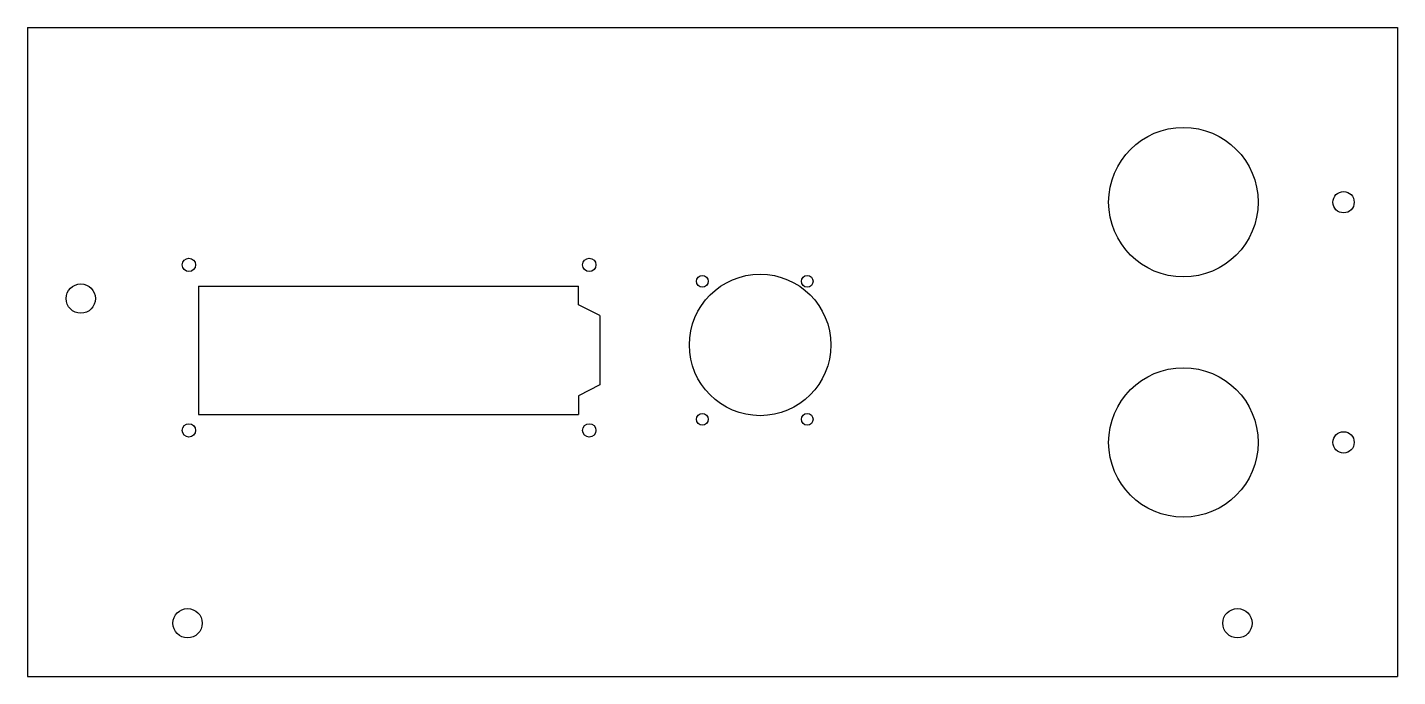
# Model space of a CAD drawing. Extents: x -223 to 33, y -145 to -23.
import ezdxf

# ---------------------------------------------------------------- set-up
doc = ezdxf.new("R2010")
doc.units = 0
doc.layers.add('VISIBLE', color=7, linetype='CONTINUOUS')

msp = doc.modelspace()

# ---------------------------------------------------------------- linework, layer by layer
at = {"layer": 'VISIBLE'}
for p, q in [((-223.34, -23), (-223.34, -144.6)), ((-223.34, -23), (33.34, -23)), ((33.34, -23), (33.34, -144.6)), ((-191.28, -71.48), (-191.28, -95.48)), ((-191.28, -71.48), (-120.08, -71.48)), ((-120.08, -74.98), (-120.08, -71.48)), ((-116.08, -76.98), (-120.08, -74.98)), ((-116.08, -76.98), (-116.08, -89.98)), ((-116.08, -89.98), (-120.08, -91.98)), ((-120.08, -91.98), (-120.08, -95.48)), ((-191.28, -95.48), (-120.08, -95.48)), ((-223.34, -144.6), (33.34, -144.6))]:
    msp.add_line(p, q, dxfattribs=at)
for centre, radius in [((-6.79, -55.74), 14), ((23.21, -55.74), 2), ((-193.08, -67.48), 1.25), ((-118.08, -67.48), 1.25), ((-86.08, -82.48), 13.25), ((-213.34, -73.8), 2.75), ((-96.91, -70.56), 1.1), ((-77.26, -70.56), 1.1), ((-6.79, -100.74), 14), ((-193.08, -98.48), 1.25), ((-118.08, -98.48), 1.25), ((-96.91, -96.41), 1.1), ((-77.26, -96.41), 1.1), ((23.21, -100.74), 2), ((-193.34, -134.6), 2.75), ((3.34, -134.6), 2.75)]:
    msp.add_circle(centre, radius, dxfattribs=at)

doc.saveas('drawing.dxf')
